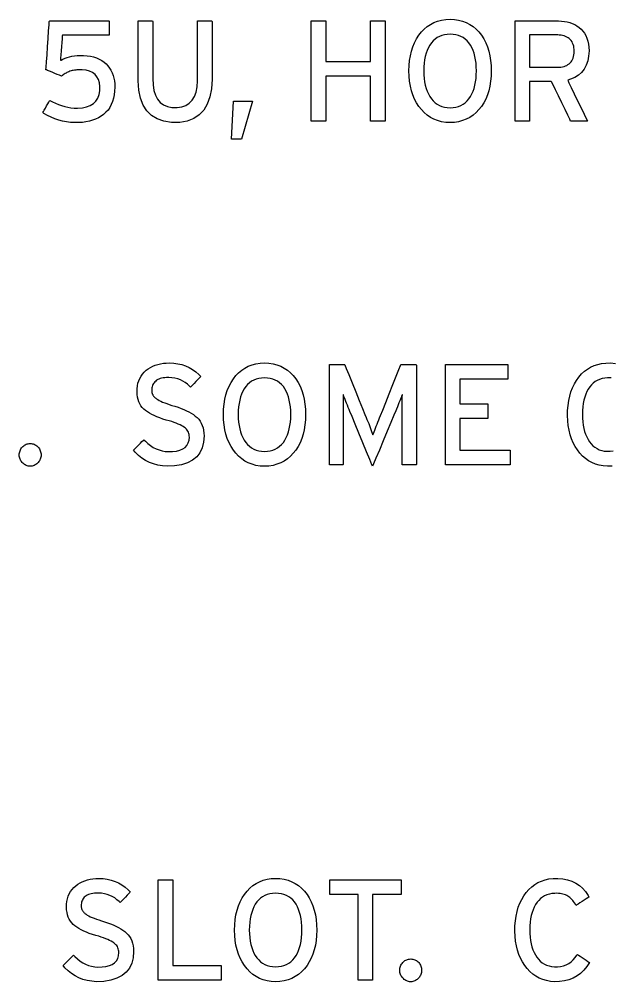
# Model space of a CAD drawing. Extents: x 1 to 47.7, y 0.2 to 35.
# Drawn here: x 7.375 to 8.923, y 24.496 to 27.017 of the extents above; entities that cross this region are included whole.
import ezdxf

# ---------------------------------------------------------------- set-up
doc = ezdxf.new("R2010")
doc.units = 0
doc.header["$MEASUREMENT"] = 0
doc.layers.add('8_0_____DWG', color=7, linetype='CONTINUOUS')

msp = doc.modelspace()

# ---------------------------------------------------------------- linework, layer by layer
at = {"layer": '8_0_____DWG'}
for points in [[(7.6247, 26.8391), (7.6243, 26.8286), (7.6232, 26.8187), (7.6213, 26.8095), (7.6188, 26.8009), (7.6155, 26.7929), (7.6116, 26.7856), (7.6069, 26.7789), (7.6015, 26.7729), (7.5955, 26.7675), (7.5889, 26.7627), (7.5819, 26.7585), (7.5744, 26.7549), (7.5665, 26.7519), (7.5581, 26.7495), (7.5492, 26.7477), (7.5399, 26.7465), (7.5301, 26.7459), (7.5196, 26.7458), (7.5089, 26.7465), (7.4984, 26.7478), (7.488, 26.7498), (7.4778, 26.7524), (7.4678, 26.7558), (7.458, 26.7598), (7.4484, 26.7644), (7.439, 26.7698), (7.4362, 26.7722), (7.4377, 26.7748), (7.44, 26.7789), (7.4429, 26.784), (7.446, 26.7895), (7.4491, 26.7949), (7.4517, 26.7995), (7.4536, 26.8028), (7.4544, 26.8042), (7.4614, 26.8004), (7.4694, 26.7965), (7.4774, 26.7932), (7.4855, 26.7903), (7.4936, 26.788), (7.5017, 26.7862), (7.5099, 26.7849), (7.5182, 26.7841), (7.5271, 26.7839), (7.5398, 26.7849), (7.551, 26.7872), (7.5606, 26.7909), (7.5687, 26.7959), (7.5753, 26.8023), (7.5802, 26.81), (7.5837, 26.8191), (7.5856, 26.8295), (7.5858, 26.8407), (7.5845, 26.8504), (7.5819, 26.8589), (7.578, 26.8661), (7.5729, 26.8722), (7.5664, 26.877), (7.5587, 26.8806), (7.5497, 26.883), (7.5394, 26.8841), (7.5324, 26.8842), (7.5289, 26.8841), (7.5256, 26.8839), (7.5223, 26.8836), (7.5191, 26.8831), (7.516, 26.8826), (7.513, 26.882), (7.5101, 26.8812), (7.5073, 26.8804), (7.5046, 26.8793), (7.502, 26.8782), (7.4995, 26.8769), (7.497, 26.8756), (7.4945, 26.8742), (7.4921, 26.8727), (7.4898, 26.8711), (7.4875, 26.8695), (7.4852, 26.8677), (7.4837, 26.8683), (7.4798, 26.8699), (7.4742, 26.8722), (7.4676, 26.8749), (7.4607, 26.8777), (7.4542, 26.8803), (7.4489, 26.8825), (7.4455, 26.8839), (7.4446, 26.8845), (7.4451, 26.891), (7.446, 26.9047), (7.4473, 26.9234), (7.4487, 26.9447), (7.4502, 26.9663), (7.4515, 26.9861), (7.4526, 27.0017), (7.4532, 27.0109), (7.4545, 27.0124), (7.4646, 27.0124), (7.4829, 27.0124), (7.5066, 27.0124), (7.5329, 27.0124), (7.559, 27.0124), (7.5823, 27.0124), (7.5998, 27.0124), (7.6089, 27.0124), (7.6095, 27.0118), (7.6095, 27.0089), (7.6095, 27.0041), (7.6095, 26.9983), (7.6095, 26.9919), (7.6095, 26.9858), (7.6095, 26.9805), (7.6095, 26.9767), (7.6095, 26.9751), (7.606, 26.975), (7.595, 26.975), (7.5785, 26.975), (7.5588, 26.975), (7.538, 26.975), (7.5183, 26.975), (7.5019, 26.975), (7.4909, 26.975), (7.4874, 26.975), (7.4871, 26.9721), (7.4866, 26.9653), (7.4859, 26.9558), (7.4851, 26.9449), (7.4843, 26.9335), (7.4835, 26.9231), (7.4829, 26.9147), (7.4825, 26.9094), (7.484, 26.9093), (7.489, 26.9121), (7.4944, 26.9145), (7.5002, 26.9165), (7.5062, 26.9182), (7.5126, 26.9196), (7.5193, 26.9207), (7.5264, 26.9214), (7.5338, 26.9218), (7.5427, 26.9218), (7.5521, 26.9211), (7.561, 26.9198), (7.5693, 26.9179), (7.5769, 26.9155), (7.5841, 26.9124), (7.5906, 26.9088), (7.5966, 26.9046), (7.602, 26.8998), (7.6068, 26.8945), (7.611, 26.8889), (7.6146, 26.8828), (7.6177, 26.8764), (7.6202, 26.8697), (7.6222, 26.8626), (7.6236, 26.8551), (7.6245, 26.8473)], [(7.8791, 26.8594), (7.8776, 26.8347), (7.8735, 26.8131), (7.8668, 26.7945), (7.8575, 26.7789), (7.8456, 26.7663), (7.8312, 26.7567), (7.8141, 26.7501), (7.7945, 26.7465), (7.7728, 26.7462), (7.753, 26.7493), (7.7357, 26.7554), (7.721, 26.7644), (7.7089, 26.7766), (7.6993, 26.7917), (7.6923, 26.8098), (7.6879, 26.8309), (7.686, 26.855), (7.6859, 26.8639), (7.6859, 26.8774), (7.6859, 26.8981), (7.6859, 26.9231), (7.6859, 26.9495), (7.6859, 26.9745), (7.6859, 26.9952), (7.6859, 27.0087), (7.686, 27.0124), (7.6879, 27.0124), (7.6921, 27.0124), (7.6978, 27.0124), (7.7043, 27.0124), (7.7108, 27.0124), (7.7167, 27.0124), (7.7213, 27.0124), (7.7237, 27.0124), (7.724, 27.0103), (7.724, 26.9986), (7.724, 26.9793), (7.724, 26.9551), (7.724, 26.9289), (7.724, 26.9035), (7.724, 26.8819), (7.724, 26.8668), (7.724, 26.8612), (7.7248, 26.8446), (7.7271, 26.83), (7.7311, 26.8175), (7.7366, 26.807), (7.7436, 26.7986), (7.7523, 26.7921), (7.7625, 26.7877), (7.7743, 26.7854), (7.7875, 26.7851), (7.7998, 26.787), (7.8106, 26.7909), (7.8197, 26.7967), (7.8272, 26.8045), (7.833, 26.8142), (7.8373, 26.826), (7.84, 26.8396), (7.841, 26.8553), (7.841, 26.8624), (7.841, 26.876), (7.841, 26.8969), (7.841, 26.9221), (7.841, 26.9488), (7.841, 26.9741), (7.841, 26.995), (7.841, 27.0086), (7.8411, 27.0124), (7.843, 27.0124), (7.8472, 27.0124), (7.8529, 27.0124), (7.8594, 27.0124), (7.8659, 27.0124), (7.8718, 27.0124), (7.8764, 27.0124), (7.8788, 27.0124), (7.8791, 27.0103), (7.8791, 26.9985), (7.8791, 26.9789), (7.8791, 26.9544), (7.8791, 26.9279), (7.8791, 26.9022), (7.8791, 26.8803), (7.8791, 26.8651)], [(8.6098, 26.8813), (8.6094, 26.8673), (8.6081, 26.854), (8.6061, 26.8414), (8.6033, 26.8294), (8.5997, 26.8182), (8.5954, 26.8076), (8.5903, 26.7977), (8.5844, 26.7884), (8.5776, 26.7798), (8.5703, 26.772), (8.5623, 26.7652), (8.5537, 26.7595), (8.5445, 26.7547), (8.5348, 26.751), (8.5245, 26.7482), (8.5135, 26.7465), (8.502, 26.7458), (8.4906, 26.7465), (8.4798, 26.7482), (8.4695, 26.751), (8.4599, 26.7547), (8.4509, 26.7595), (8.4425, 26.7652), (8.4346, 26.772), (8.4274, 26.7798), (8.4207, 26.7884), (8.4146, 26.7977), (8.4094, 26.8076), (8.4049, 26.8182), (8.4013, 26.8294), (8.3984, 26.8414), (8.3963, 26.854), (8.395, 26.8673), (8.3946, 26.8813), (8.395, 26.8952), (8.3963, 26.9086), (8.3984, 26.9212), (8.4013, 26.9332), (8.4049, 26.9445), (8.4094, 26.9552), (8.4146, 26.9652), (8.4207, 26.9746), (8.4274, 26.9833), (8.4346, 26.9909), (8.4425, 26.9976), (8.4509, 27.0032), (8.4599, 27.0079), (8.4695, 27.0116), (8.4798, 27.0142), (8.4906, 27.0159), (8.502, 27.0166), (8.5135, 27.0159), (8.5245, 27.0142), (8.5348, 27.0116), (8.5445, 27.0079), (8.5537, 27.0032), (8.5623, 26.9976), (8.5703, 26.9909), (8.5776, 26.9833), (8.5844, 26.9746), (8.5903, 26.9652), (8.5954, 26.9552), (8.5997, 26.9445), (8.6033, 26.9332), (8.6061, 26.9212), (8.6081, 26.9086), (8.6094, 26.8952)], [(8.8657, 26.9339), (8.8647, 26.92), (8.8623, 26.9074), (8.8584, 26.8961), (8.8531, 26.8862), (8.8464, 26.8775), (8.8382, 26.8702), (8.8286, 26.8642), (8.8175, 26.8595), (8.8099, 26.8567), (8.8132, 26.8501), (8.8192, 26.8375), (8.8272, 26.8211), (8.836, 26.8028), (8.8449, 26.7845), (8.8527, 26.7684), (8.8585, 26.7563), (8.8614, 26.7503), (8.8607, 26.75), (8.857, 26.75), (8.8512, 26.75), (8.8441, 26.75), (8.8365, 26.75), (8.8292, 26.75), (8.8231, 26.75), (8.819, 26.75), (8.8176, 26.75), (8.8154, 26.7545), (8.8102, 26.7653), (8.8029, 26.7804), (8.7944, 26.7978), (8.7858, 26.8157), (8.7778, 26.8321), (8.7715, 26.845), (8.7678, 26.8526), (8.7668, 26.8538), (8.7629, 26.8538), (8.756, 26.8538), (8.747, 26.8538), (8.7372, 26.8538), (8.7275, 26.8538), (8.719, 26.8538), (8.7128, 26.8538), (8.7099, 26.8538), (8.7098, 26.8512), (8.7098, 26.842), (8.7098, 26.8279), (8.7098, 26.8109), (8.7098, 26.7929), (8.7098, 26.7759), (8.7098, 26.7619), (8.7098, 26.7526), (8.7098, 26.75), (8.7079, 26.75), (8.7039, 26.75), (8.6984, 26.75), (8.6921, 26.75), (8.6856, 26.75), (8.6798, 26.75), (8.6753, 26.75), (8.6728, 26.75), (8.6725, 26.753), (8.6725, 26.7722), (8.6725, 26.8049), (8.6725, 26.8463), (8.6725, 26.8915), (8.6725, 26.9356), (8.6725, 26.9737), (8.6725, 27.0009), (8.6725, 27.0123), (8.676, 27.0124), (8.6864, 27.0124), (8.7019, 27.0124), (8.7203, 27.0124), (8.7396, 27.0124), (8.7576, 27.0124), (8.7724, 27.0124), (8.7817, 27.0124), (8.7861, 27.0124), (8.7939, 27.012), (8.8014, 27.0111), (8.8085, 27.0097), (8.8154, 27.0078), (8.8219, 27.0054), (8.8282, 27.0025), (8.8341, 26.9991), (8.8398, 26.9952), (8.8451, 26.9908), (8.8498, 26.9857), (8.854, 26.98), (8.8575, 26.9738), (8.8603, 26.967), (8.8626, 26.9596), (8.8642, 26.9516), (8.8653, 26.9431)], [(8.5711, 26.8813), (8.5708, 26.8916), (8.5701, 26.9014), (8.5689, 26.9106), (8.5672, 26.9193), (8.565, 26.9275), (8.5624, 26.9351), (8.5593, 26.9422), (8.5557, 26.9488), (8.5515, 26.9548), (8.547, 26.96), (8.5419, 26.9646), (8.5364, 26.9684), (8.5304, 26.9716), (8.524, 26.9741), (8.5171, 26.9759), (8.5098, 26.977), (8.502, 26.9774), (8.4944, 26.977), (8.4872, 26.9759), (8.4804, 26.9741), (8.4741, 26.9716), (8.4682, 26.9684), (8.4628, 26.9646), (8.4578, 26.96), (8.4532, 26.9548), (8.4491, 26.9488), (8.4454, 26.9422), (8.4422, 26.9351), (8.4395, 26.9275), (8.4373, 26.9193), (8.4355, 26.9106), (8.4343, 26.9014), (8.4336, 26.8916), (8.4333, 26.8813), (8.4336, 26.8711), (8.4343, 26.8614), (8.4355, 26.8523), (8.4373, 26.8437), (8.4395, 26.8356), (8.4422, 26.828), (8.4454, 26.821), (8.4491, 26.8144), (8.4532, 26.8083), (8.4578, 26.8029), (8.4628, 26.7981), (8.4682, 26.7941), (8.4741, 26.7908), (8.4804, 26.7882), (8.4872, 26.7864), (8.4944, 26.7853), (8.502, 26.7849), (8.5098, 26.7853), (8.5171, 26.7864), (8.524, 26.7882), (8.5304, 26.7908), (8.5364, 26.7941), (8.5419, 26.7981), (8.547, 26.8029), (8.5515, 26.8083), (8.5557, 26.8144), (8.5593, 26.821), (8.5624, 26.828), (8.565, 26.8356), (8.5672, 26.8437), (8.5689, 26.8523), (8.5701, 26.8614), (8.5708, 26.8711)], [(8.8272, 26.9328), (8.827, 26.9377), (8.8264, 26.9422), (8.8256, 26.9465), (8.8244, 26.9505), (8.8229, 26.9541), (8.8212, 26.9575), (8.8191, 26.9605), (8.8167, 26.9633), (8.8139, 26.9658), (8.8109, 26.9681), (8.8077, 26.9701), (8.8042, 26.9718), (8.8005, 26.9731), (8.7966, 26.9741), (8.7924, 26.9749), (8.788, 26.9753), (8.7839, 26.9754), (8.7802, 26.9754), (8.772, 26.9754), (8.7607, 26.9754), (8.7478, 26.9754), (8.7348, 26.9754), (8.7232, 26.9754), (8.7145, 26.9754), (8.7101, 26.9754), (8.7098, 26.9737), (8.7098, 26.9663), (8.7098, 26.9547), (8.7098, 26.9406), (8.7098, 26.9256), (8.7098, 26.9115), (8.7098, 26.8999), (8.7098, 26.8925), (8.7101, 26.8908), (8.7145, 26.8908), (8.7232, 26.8908), (8.7348, 26.8908), (8.7478, 26.8908), (8.7607, 26.8908), (8.772, 26.8908), (8.7802, 26.8908), (8.7839, 26.8908), (8.7879, 26.8909), (8.7922, 26.8913), (8.7964, 26.892), (8.8003, 26.893), (8.8039, 26.8942), (8.8074, 26.8958), (8.8106, 26.8977), (8.8136, 26.8999), (8.8163, 26.9023), (8.8188, 26.905), (8.821, 26.9081), (8.8228, 26.9114), (8.8243, 26.9151), (8.8255, 26.9191), (8.8264, 26.9233), (8.827, 26.9279)], [(7.8582, 25.9253), (7.8571, 25.9088), (7.8536, 25.8941), (7.8476, 25.8814), (7.8391, 25.8707), (7.8282, 25.8618), (7.8148, 25.8549), (7.799, 25.8499), (7.7807, 25.8469), (7.7616, 25.8459), (7.7491, 25.8469), (7.7372, 25.8489), (7.7259, 25.8519), (7.7152, 25.856), (7.7051, 25.8611), (7.6956, 25.8672), (7.6867, 25.8744), (7.6784, 25.8826), (7.6738, 25.8883), (7.6754, 25.89), (7.6785, 25.8931), (7.6826, 25.8971), (7.6872, 25.9017), (7.6917, 25.9062), (7.6958, 25.9103), (7.699, 25.9135), (7.7007, 25.9152), (7.7046, 25.9115), (7.7113, 25.9054), (7.7182, 25.9), (7.7253, 25.8954), (7.7327, 25.8916), (7.7404, 25.8886), (7.7484, 25.8864), (7.7566, 25.8849), (7.765, 25.8843), (7.7758, 25.8845), (7.7861, 25.8857), (7.795, 25.888), (7.8025, 25.8912), (7.8087, 25.8954), (7.8135, 25.9006), (7.8169, 25.9068), (7.819, 25.9139), (7.8198, 25.9221), (7.8196, 25.9257), (7.8192, 25.9289), (7.8184, 25.932), (7.8173, 25.9349), (7.8159, 25.9377), (7.8141, 25.9404), (7.812, 25.9429), (7.8097, 25.9453), (7.8069, 25.9476), (7.8036, 25.9498), (7.7999, 25.952), (7.7956, 25.9542), (7.7909, 25.9564), (7.7856, 25.9585), (7.7799, 25.9606), (7.7737, 25.9627), (7.767, 25.9648), (7.7593, 25.967), (7.7507, 25.9696), (7.7426, 25.9724), (7.735, 25.9753), (7.7279, 25.9784), (7.7214, 25.9816), (7.7154, 25.9849), (7.7099, 25.9884), (7.7049, 25.992), (7.7004, 25.9957), (7.6964, 25.9998), (7.6929, 26.0043), (7.69, 26.0093), (7.6875, 26.0148), (7.6856, 26.0207), (7.6842, 26.0271), (7.6832, 26.034), (7.6828, 26.0413), (7.683, 26.049), (7.6839, 26.0563), (7.6853, 26.0633), (7.6874, 26.0699), (7.6901, 26.0761), (7.6933, 26.0819), (7.6973, 26.0874), (7.7018, 26.0924), (7.7069, 26.0971), (7.7124, 26.1012), (7.7181, 26.1048), (7.7242, 26.1079), (7.7306, 26.1105), (7.7373, 26.1127), (7.7443, 26.1144), (7.7517, 26.1156), (7.7594, 26.1163), (7.7678, 26.1166), (7.779, 26.116), (7.7897, 26.1144), (7.7999, 26.112), (7.8097, 26.1087), (7.8191, 26.1045), (7.828, 26.0994), (7.8364, 26.0934), (7.8444, 26.0865), (7.8498, 26.0809), (7.8483, 26.0794), (7.8454, 26.0763), (7.8414, 26.0722), (7.8369, 26.0676), (7.8324, 26.0629), (7.8283, 26.0586), (7.825, 26.0552), (7.8232, 26.0533), (7.8204, 26.0557), (7.8149, 26.0607), (7.809, 26.0652), (7.8027, 26.0689), (7.7962, 26.0721), (7.7892, 26.0746), (7.782, 26.0764), (7.7743, 26.0776), (7.7664, 26.0781), (7.7604, 26.078), (7.7557, 26.0777), (7.7513, 26.0771), (7.7473, 26.0764), (7.7435, 26.0753), (7.7401, 26.0741), (7.737, 26.0727), (7.7342, 26.071), (7.7317, 26.0691), (7.7295, 26.0669), (7.7275, 26.0646), (7.7259, 26.0622), (7.7244, 26.0597), (7.7233, 26.0571), (7.7224, 26.0543), (7.7217, 26.0515), (7.7214, 26.0485), (7.7212, 26.0454), (7.7213, 26.0439), (7.7214, 26.0424), (7.7215, 26.041), (7.7218, 26.0396), (7.722, 26.0383), (7.7224, 26.037), (7.7228, 26.0358), (7.7233, 26.0346), (7.7239, 26.0335), (7.7245, 26.0322), (7.7252, 26.031), (7.7261, 26.0298), (7.7271, 26.0286), (7.7281, 26.0274), (7.7293, 26.0262), (7.7306, 26.0251), (7.7319, 26.0239), (7.734, 26.0224), (7.7372, 26.0204), (7.7409, 26.0183), (7.7452, 26.0162), (7.7499, 26.0141), (7.7552, 26.0119), (7.761, 26.0098), (7.7672, 26.0076), (7.774, 26.0054), (7.782, 26.003), (7.7902, 26.0003), (7.798, 25.9975), (7.8053, 25.9945), (7.8122, 25.9914), (7.8186, 25.9881), (7.8247, 25.9847), (7.8303, 25.9811), (7.8354, 25.9774), (7.8401, 25.9734), (7.8443, 25.969), (7.8479, 25.9641), (7.851, 25.9588), (7.8535, 25.953), (7.8555, 25.9468), (7.8569, 25.9401), (7.8578, 25.9329)], [(8.1241, 25.9813), (8.1236, 25.9673), (8.1223, 25.954), (8.1203, 25.9414), (8.1175, 25.9295), (8.114, 25.9182), (8.1096, 25.9076), (8.1045, 25.8977), (8.0986, 25.8884), (8.0919, 25.8798), (8.0845, 25.872), (8.0765, 25.8652), (8.0679, 25.8595), (8.0588, 25.8547), (8.049, 25.851), (8.0387, 25.8482), (8.0278, 25.8465), (8.0162, 25.8458), (8.0048, 25.8465), (7.994, 25.8482), (7.9838, 25.851), (7.9741, 25.8547), (7.9651, 25.8595), (7.9567, 25.8652), (7.9488, 25.872), (7.9416, 25.8798), (7.9349, 25.8884), (7.9288, 25.8977), (7.9236, 25.9076), (7.9191, 25.9182), (7.9155, 25.9295), (7.9126, 25.9414), (7.9105, 25.954), (7.9093, 25.9673), (7.9088, 25.9813), (7.9093, 25.9953), (7.9105, 26.0086), (7.9126, 26.0212), (7.9155, 26.0332), (7.9191, 26.0446), (7.9236, 26.0552), (7.9288, 26.0653), (7.9349, 26.0746), (7.9416, 26.0833), (7.9488, 26.0909), (7.9567, 26.0976), (7.9651, 26.1032), (7.9741, 26.1079), (7.9838, 26.1116), (7.994, 26.1142), (8.0048, 26.1159), (8.0162, 26.1166), (8.0278, 26.1159), (8.0387, 26.1142), (8.049, 26.1116), (8.0588, 26.1079), (8.0679, 26.1032), (8.0765, 26.0976), (8.0845, 26.0909), (8.0919, 26.0833), (8.0986, 26.0746), (8.1045, 26.0653), (8.1096, 26.0552), (8.114, 26.0446), (8.1175, 26.0332), (8.1203, 26.0212), (8.1223, 26.0086), (8.1236, 25.9953)], [(8.3766, 25.8499), (8.3766, 25.8549), (8.3766, 25.8682), (8.3766, 25.8875), (8.3766, 25.9101), (8.3766, 25.9337), (8.3766, 25.9558), (8.3766, 25.9739), (8.3766, 25.9857), (8.3766, 25.9902), (8.3766, 25.9966), (8.3766, 26.0027), (8.3767, 26.0085), (8.3767, 26.0139), (8.3768, 26.0191), (8.3769, 26.0239), (8.3771, 26.0285), (8.3772, 26.0327), (8.3767, 26.0333), (8.3753, 26.0296), (8.3738, 26.0256), (8.3721, 26.0214), (8.3703, 26.0168), (8.3684, 26.0119), (8.3663, 26.0067), (8.3641, 26.0013), (8.3618, 25.9955), (8.36, 25.9911), (8.3552, 25.9795), (8.3474, 25.9609), (8.3377, 25.9377), (8.3272, 25.9126), (8.317, 25.8883), (8.3082, 25.8673), (8.302, 25.8523), (8.2993, 25.8459), (8.2975, 25.85), (8.292, 25.8634), (8.2838, 25.8833), (8.2739, 25.9071), (8.2635, 25.9322), (8.2537, 25.956), (8.2455, 25.9759), (8.24, 25.9893), (8.2379, 25.9942), (8.2356, 26), (8.2334, 26.0055), (8.2314, 26.0108), (8.2294, 26.0157), (8.2276, 26.0204), (8.2258, 26.0247), (8.2242, 26.0288), (8.2228, 26.0325), (8.2219, 26.0336), (8.222, 26.0294), (8.2222, 26.025), (8.2223, 26.0202), (8.2224, 26.0151), (8.2225, 26.0097), (8.2225, 26.004), (8.2226, 25.998), (8.2226, 25.9916), (8.2226, 25.9871), (8.2226, 25.9772), (8.2226, 25.9603), (8.2226, 25.9388), (8.2226, 25.9154), (8.2226, 25.8923), (8.2226, 25.8721), (8.2226, 25.8572), (8.2226, 25.8501), (8.2218, 25.8499), (8.2188, 25.8499), (8.2141, 25.8499), (8.2084, 25.8499), (8.2023, 25.8499), (8.1964, 25.8499), (8.1915, 25.8499), (8.188, 25.8499), (8.1867, 25.8499), (8.1867, 25.8593), (8.1867, 25.8846), (8.1867, 25.9209), (8.1867, 25.9637), (8.1867, 26.0084), (8.1867, 26.0502), (8.1867, 26.0844), (8.1867, 26.1066), (8.1868, 26.1124), (8.1888, 26.1124), (8.193, 26.1124), (8.1987, 26.1124), (8.2053, 26.1124), (8.2119, 26.1124), (8.218, 26.1124), (8.2228, 26.1124), (8.2256, 26.1124), (8.2265, 26.1113), (8.2302, 26.1023), (8.2369, 26.0859), (8.2455, 26.0647), (8.2551, 26.0411), (8.2646, 26.0177), (8.273, 25.9969), (8.2794, 25.9813), (8.2827, 25.9732), (8.2846, 25.9687), (8.2869, 25.963), (8.2891, 25.9576), (8.2912, 25.9522), (8.2932, 25.947), (8.2951, 25.942), (8.2969, 25.9372), (8.2986, 25.9325), (8.3002, 25.928), (8.3017, 25.9314), (8.3033, 25.936), (8.3051, 25.9408), (8.3069, 25.9457), (8.3089, 25.9509), (8.311, 25.9562), (8.3131, 25.9617), (8.3154, 25.9674), (8.3175, 25.9726), (8.32, 25.9787), (8.3257, 25.9929), (8.3336, 26.0128), (8.3428, 26.0358), (8.3523, 26.0596), (8.361, 26.0815), (8.3681, 26.0992), (8.3724, 26.1101), (8.3735, 26.1124), (8.3759, 26.1124), (8.3804, 26.1124), (8.3865, 26.1124), (8.3933, 26.1124), (8.4001, 26.1124), (8.4062, 26.1124), (8.411, 26.1124), (8.4136, 26.1124), (8.4139, 26.1094), (8.4139, 26.0906), (8.4139, 26.0586), (8.4139, 26.0181), (8.4139, 25.9737), (8.4139, 25.93), (8.4139, 25.8918), (8.4139, 25.8637), (8.4139, 25.8504), (8.4131, 25.8499), (8.41, 25.8499), (8.4051, 25.8499), (8.3991, 25.8499), (8.3928, 25.8499), (8.3867, 25.8499), (8.3815, 25.8499), (8.3779, 25.8499)], [(8.0853, 25.9813), (8.085, 25.9916), (8.0843, 26.0014), (8.0831, 26.0106), (8.0814, 26.0193), (8.0793, 26.0275), (8.0766, 26.0351), (8.0735, 26.0423), (8.0699, 26.0488), (8.0658, 26.0548), (8.0612, 26.06), (8.0561, 26.0646), (8.0506, 26.0684), (8.0447, 26.0716), (8.0382, 26.0741), (8.0314, 26.0759), (8.024, 26.077), (8.0162, 26.0774), (8.0086, 26.077), (8.0014, 26.0759), (7.9947, 26.0741), (7.9883, 26.0716), (7.9824, 26.0684), (7.977, 26.0646), (7.972, 26.06), (7.9674, 26.0548), (7.9633, 26.0488), (7.9596, 26.0423), (7.9564, 26.0351), (7.9537, 26.0275), (7.9515, 26.0193), (7.9498, 26.0106), (7.9485, 26.0014), (7.9478, 25.9916), (7.9476, 25.9813), (7.9478, 25.9711), (7.9485, 25.9614), (7.9498, 25.9523), (7.9515, 25.9437), (7.9537, 25.9356), (7.9564, 25.928), (7.9596, 25.921), (7.9633, 25.9144), (7.9674, 25.9083), (7.972, 25.9029), (7.977, 25.8981), (7.9824, 25.8941), (7.9883, 25.8908), (7.9947, 25.8882), (8.0014, 25.8864), (8.0086, 25.8853), (8.0162, 25.8849), (8.024, 25.8853), (8.0314, 25.8864), (8.0382, 25.8882), (8.0447, 25.8908), (8.0506, 25.8941), (8.0561, 25.8981), (8.0612, 25.9029), (8.0658, 25.9083), (8.0699, 25.9144), (8.0735, 25.921), (8.0766, 25.928), (8.0793, 25.9356), (8.0814, 25.9437), (8.0831, 25.9523), (8.0843, 25.9614), (8.085, 25.9711)], [(7.4317, 25.8754), (7.4316, 25.8726), (7.4312, 25.8699), (7.4306, 25.8673), (7.4297, 25.8648), (7.4287, 25.8624), (7.4275, 25.8601), (7.426, 25.858), (7.4244, 25.8559), (7.4225, 25.8539), (7.4205, 25.8521), (7.4184, 25.8506), (7.4162, 25.8492), (7.4138, 25.8481), (7.4114, 25.8472), (7.4088, 25.8465), (7.406, 25.846), (7.4032, 25.8458), (7.4004, 25.846), (7.3978, 25.8465), (7.3952, 25.8472), (7.3928, 25.8481), (7.3905, 25.8492), (7.3883, 25.8506), (7.3862, 25.8521), (7.3842, 25.8539), (7.3823, 25.8559), (7.3805, 25.858), (7.379, 25.8601), (7.3776, 25.8624), (7.3766, 25.8648), (7.3757, 25.8673), (7.3751, 25.8699), (7.3748, 25.8726), (7.3746, 25.8754), (7.3748, 25.8784), (7.3751, 25.8812), (7.3757, 25.884), (7.3766, 25.8866), (7.3776, 25.8891), (7.379, 25.8914), (7.3805, 25.8937), (7.3823, 25.8958), (7.3842, 25.8978), (7.3862, 25.8995), (7.3883, 25.901), (7.3905, 25.9023), (7.3928, 25.9034), (7.3952, 25.9042), (7.3978, 25.9048), (7.4004, 25.9053), (7.4032, 25.9054), (7.406, 25.9053), (7.4088, 25.9048), (7.4114, 25.9042), (7.4138, 25.9034), (7.4162, 25.9023), (7.4184, 25.901), (7.4205, 25.8995), (7.4225, 25.8978), (7.4244, 25.8958), (7.426, 25.8937), (7.4275, 25.8914), (7.4287, 25.8891), (7.4297, 25.8866), (7.4306, 25.884), (7.4312, 25.8812), (7.4316, 25.8784)], [(7.6737, 24.5753), (7.6726, 24.5588), (7.6691, 24.5441), (7.6631, 24.5314), (7.6546, 24.5207), (7.6437, 24.5118), (7.6303, 24.5049), (7.6145, 24.4999), (7.5961, 24.4968), (7.5771, 24.4959), (7.5646, 24.4969), (7.5527, 24.4989), (7.5414, 24.5019), (7.5307, 24.506), (7.5206, 24.5111), (7.5111, 24.5172), (7.5022, 24.5244), (7.4939, 24.5326), (7.4892, 24.5383), (7.4909, 24.54), (7.494, 24.5431), (7.4981, 24.5471), (7.5026, 24.5517), (7.5072, 24.5562), (7.5113, 24.5603), (7.5145, 24.5635), (7.5162, 24.5652), (7.5201, 24.5615), (7.5267, 24.5554), (7.5336, 24.55), (7.5408, 24.5454), (7.5482, 24.5416), (7.5559, 24.5386), (7.5638, 24.5364), (7.572, 24.5349), (7.5805, 24.5342), (7.5913, 24.5345), (7.6015, 24.5357), (7.6104, 24.538), (7.618, 24.5412), (7.6241, 24.5454), (7.6289, 24.5506), (7.6324, 24.5568), (7.6345, 24.5639), (7.6353, 24.5721), (7.6351, 24.5757), (7.6346, 24.5789), (7.6339, 24.582), (7.6328, 24.5849), (7.6313, 24.5877), (7.6296, 24.5904), (7.6275, 24.5929), (7.6251, 24.5953), (7.6224, 24.5976), (7.6191, 24.5998), (7.6153, 24.602), (7.6111, 24.6042), (7.6063, 24.6064), (7.6011, 24.6085), (7.5954, 24.6106), (7.5892, 24.6127), (7.5825, 24.6148), (7.5748, 24.617), (7.5662, 24.6196), (7.558, 24.6224), (7.5505, 24.6253), (7.5434, 24.6284), (7.5369, 24.6316), (7.5308, 24.6349), (7.5253, 24.6384), (7.5203, 24.642), (7.5159, 24.6457), (7.5119, 24.6498), (7.5084, 24.6543), (7.5054, 24.6593), (7.503, 24.6648), (7.5011, 24.6707), (7.4996, 24.6771), (7.4987, 24.684), (7.4983, 24.6913), (7.4985, 24.699), (7.4993, 24.7063), (7.5008, 24.7133), (7.5028, 24.7199), (7.5055, 24.7261), (7.5088, 24.7319), (7.5127, 24.7374), (7.5173, 24.7424), (7.5224, 24.7471), (7.5278, 24.7512), (7.5336, 24.7548), (7.5396, 24.7579), (7.546, 24.7605), (7.5528, 24.7627), (7.5598, 24.7644), (7.5672, 24.7656), (7.5749, 24.7663), (7.5833, 24.7666), (7.5944, 24.766), (7.6051, 24.7644), (7.6154, 24.762), (7.6252, 24.7587), (7.6346, 24.7545), (7.6435, 24.7494), (7.6519, 24.7434), (7.6599, 24.7365), (7.6653, 24.7309), (7.6638, 24.7294), (7.6608, 24.7263), (7.6569, 24.7222), (7.6524, 24.7176), (7.6479, 24.7129), (7.6437, 24.7086), (7.6405, 24.7052), (7.6386, 24.7033), (7.6359, 24.7057), (7.6303, 24.7107), (7.6244, 24.7152), (7.6182, 24.7189), (7.6116, 24.7221), (7.6047, 24.7245), (7.5974, 24.7264), (7.5898, 24.7276), (7.5818, 24.7281), (7.5758, 24.728), (7.5712, 24.7277), (7.5668, 24.7271), (7.5627, 24.7264), (7.559, 24.7253), (7.5556, 24.7241), (7.5525, 24.7227), (7.5496, 24.721), (7.5472, 24.7191), (7.5449, 24.7169), (7.543, 24.7146), (7.5413, 24.7122), (7.5399, 24.7097), (7.5387, 24.7071), (7.5378, 24.7043), (7.5372, 24.7014), (7.5368, 24.6985), (7.5367, 24.6954), (7.5367, 24.6939), (7.5368, 24.6924), (7.537, 24.691), (7.5372, 24.6896), (7.5375, 24.6883), (7.5379, 24.687), (7.5383, 24.6858), (7.5388, 24.6846), (7.5393, 24.6835), (7.54, 24.6822), (7.5407, 24.681), (7.5416, 24.6798), (7.5425, 24.6786), (7.5436, 24.6774), (7.5448, 24.6762), (7.546, 24.6751), (7.5474, 24.6739), (7.5495, 24.6724), (7.5527, 24.6704), (7.5564, 24.6683), (7.5606, 24.6662), (7.5654, 24.6641), (7.5707, 24.6619), (7.5764, 24.6598), (7.5827, 24.6576), (7.5895, 24.6554), (7.5975, 24.653), (7.6057, 24.6503), (7.6134, 24.6475), (7.6208, 24.6445), (7.6276, 24.6414), (7.6341, 24.6381), (7.6401, 24.6347), (7.6457, 24.6311), (7.6509, 24.6274), (7.6556, 24.6234), (7.6598, 24.619), (7.6634, 24.6141), (7.6665, 24.6088), (7.669, 24.603), (7.671, 24.5968), (7.6724, 24.5901), (7.6733, 24.5829)], [(8.1532, 24.6313), (8.1528, 24.6173), (8.1515, 24.604), (8.1495, 24.5914), (8.1467, 24.5794), (8.1431, 24.5682), (8.1388, 24.5576), (8.1336, 24.5477), (8.1277, 24.5384), (8.121, 24.5298), (8.1136, 24.522), (8.1057, 24.5152), (8.0971, 24.5095), (8.0879, 24.5047), (8.0782, 24.501), (8.0678, 24.4982), (8.0569, 24.4965), (8.0454, 24.4958), (8.034, 24.4965), (8.0231, 24.4982), (8.0129, 24.501), (8.0033, 24.5047), (7.9943, 24.5095), (7.9858, 24.5152), (7.978, 24.522), (7.9708, 24.5298), (7.964, 24.5384), (7.958, 24.5477), (7.9527, 24.5576), (7.9483, 24.5682), (7.9446, 24.5794), (7.9418, 24.5914), (7.9397, 24.604), (7.9384, 24.6173), (7.9379, 24.6313), (7.9384, 24.6452), (7.9397, 24.6586), (7.9418, 24.6712), (7.9446, 24.6832), (7.9483, 24.6945), (7.9527, 24.7052), (7.958, 24.7152), (7.964, 24.7246), (7.9708, 24.7333), (7.978, 24.7409), (7.9858, 24.7476), (7.9943, 24.7532), (8.0033, 24.7579), (8.0129, 24.7616), (8.0231, 24.7642), (8.034, 24.7659), (8.0454, 24.7666), (8.0569, 24.7659), (8.0678, 24.7642), (8.0782, 24.7616), (8.0879, 24.7579), (8.0971, 24.7532), (8.1057, 24.7476), (8.1136, 24.7409), (8.121, 24.7333), (8.1277, 24.7246), (8.1336, 24.7152), (8.1388, 24.7052), (8.1431, 24.6945), (8.1467, 24.6832), (8.1495, 24.6712), (8.1515, 24.6586), (8.1528, 24.6452)], [(8.8666, 24.546), (8.8598, 24.5353), (8.8521, 24.5259), (8.8436, 24.5178), (8.8343, 24.511), (8.8242, 24.5054), (8.8132, 24.5011), (8.8015, 24.498), (8.7889, 24.4963), (8.7761, 24.4959), (8.7652, 24.4968), (8.7547, 24.4987), (8.7449, 24.5016), (8.7356, 24.5054), (8.7269, 24.5101), (8.7188, 24.5159), (8.7112, 24.5225), (8.7042, 24.5302), (8.6976, 24.5386), (8.6918, 24.5476), (8.6866, 24.5572), (8.6822, 24.5675), (8.6786, 24.5784), (8.6757, 24.59), (8.6736, 24.6022), (8.6723, 24.615), (8.6717, 24.6285), (8.6719, 24.6422), (8.673, 24.6553), (8.6748, 24.6678), (8.6774, 24.6797), (8.6807, 24.6909), (8.6848, 24.7015), (8.6896, 24.7115), (8.6952, 24.7209), (8.7015, 24.7296), (8.7083, 24.7375), (8.7157, 24.7444), (8.7236, 24.7505), (8.7321, 24.7555), (8.7411, 24.7596), (8.7507, 24.7628), (8.7609, 24.765), (8.7717, 24.7663), (8.7838, 24.7665), (8.7971, 24.7654), (8.8094, 24.7629), (8.8207, 24.7593), (8.8311, 24.7543), (8.8406, 24.7481), (8.8491, 24.7407), (8.8566, 24.732), (8.8632, 24.722), (8.8651, 24.7173), (8.8626, 24.7157), (8.8584, 24.713), (8.8531, 24.7096), (8.8474, 24.7059), (8.8418, 24.7022), (8.8369, 24.6991), (8.8334, 24.6969), (8.8319, 24.6959), (8.83, 24.699), (8.8277, 24.7024), (8.8254, 24.7056), (8.8231, 24.7085), (8.8206, 24.7113), (8.8182, 24.7138), (8.8156, 24.7162), (8.813, 24.7183), (8.8103, 24.7201), (8.8074, 24.7217), (8.8042, 24.7231), (8.8009, 24.7243), (8.7974, 24.7253), (8.7938, 24.7261), (8.7899, 24.7268), (8.7859, 24.7272), (8.7817, 24.7274), (8.7761, 24.7273), (8.7688, 24.7267), (8.762, 24.7253), (8.7556, 24.7234), (8.7496, 24.7208), (8.744, 24.7175), (8.7389, 24.7136), (8.7342, 24.709), (8.7299, 24.7038), (8.7259, 24.6979), (8.7224, 24.6914), (8.7193, 24.6844), (8.7167, 24.6769), (8.7146, 24.669), (8.713, 24.6605), (8.7118, 24.6515), (8.711, 24.642), (8.7108, 24.632), (8.711, 24.622), (8.7116, 24.6125), (8.7128, 24.6036), (8.7144, 24.5951), (8.7164, 24.5871), (8.719, 24.5797), (8.722, 24.5727), (8.7254, 24.5662), (8.7293, 24.5602), (8.7336, 24.5546), (8.7382, 24.5497), (8.7433, 24.5455), (8.7488, 24.5421), (8.7548, 24.5393), (8.7611, 24.5372), (8.7679, 24.5358), (8.7751, 24.535), (8.7831, 24.535), (8.7914, 24.5359), (8.7991, 24.5376), (8.8062, 24.5401), (8.8128, 24.5435), (8.8189, 24.5478), (8.8244, 24.5529), (8.8295, 24.559), (8.8339, 24.5658), (8.8357, 24.5674), (8.8383, 24.5656), (8.8424, 24.5627), (8.8474, 24.5592), (8.8528, 24.5555), (8.858, 24.5519), (8.8624, 24.5489), (8.8655, 24.5467)], [(8.1144, 24.6313), (8.1142, 24.6416), (8.1135, 24.6514), (8.1123, 24.6606), (8.1106, 24.6693), (8.1084, 24.6775), (8.1058, 24.6851), (8.1026, 24.6922), (8.099, 24.6988), (8.0949, 24.7048), (8.0903, 24.71), (8.0853, 24.7146), (8.0798, 24.7184), (8.0738, 24.7216), (8.0674, 24.7241), (8.0605, 24.7259), (8.0532, 24.727), (8.0454, 24.7274), (8.0378, 24.727), (8.0306, 24.7259), (8.0238, 24.7241), (8.0175, 24.7216), (8.0116, 24.7184), (8.0062, 24.7146), (8.0012, 24.71), (7.9966, 24.7048), (7.9924, 24.6988), (7.9888, 24.6922), (7.9856, 24.6851), (7.9829, 24.6775), (7.9806, 24.6693), (7.9789, 24.6606), (7.9777, 24.6514), (7.977, 24.6416), (7.9767, 24.6313), (7.977, 24.6211), (7.9777, 24.6114), (7.9789, 24.6023), (7.9806, 24.5937), (7.9829, 24.5856), (7.9856, 24.578), (7.9888, 24.571), (7.9924, 24.5644), (7.9966, 24.5583), (8.0012, 24.5529), (8.0062, 24.5481), (8.0116, 24.5441), (8.0175, 24.5408), (8.0238, 24.5382), (8.0306, 24.5364), (8.0378, 24.5353), (8.0454, 24.5349), (8.0532, 24.5353), (8.0605, 24.5364), (8.0674, 24.5382), (8.0738, 24.5408), (8.0798, 24.5441), (8.0853, 24.5481), (8.0903, 24.5529), (8.0949, 24.5583), (8.099, 24.5644), (8.1026, 24.571), (8.1058, 24.578), (8.1084, 24.5856), (8.1106, 24.5937), (8.1123, 24.6023), (8.1135, 24.6114), (8.1142, 24.6211)], [(8.4275, 24.5254), (8.4273, 24.5226), (8.4269, 24.5199), (8.4263, 24.5173), (8.4255, 24.5148), (8.4245, 24.5124), (8.4232, 24.5101), (8.4218, 24.508), (8.4201, 24.5059), (8.4183, 24.5039), (8.4163, 24.5021), (8.4142, 24.5006), (8.4119, 24.4992), (8.4096, 24.4981), (8.4071, 24.4972), (8.4045, 24.4965), (8.4018, 24.496), (8.399, 24.4958), (8.3962, 24.496), (8.3935, 24.4965), (8.391, 24.4972), (8.3886, 24.4981), (8.3863, 24.4992), (8.3841, 24.5006), (8.382, 24.5021), (8.38, 24.5039), (8.3781, 24.5059), (8.3763, 24.508), (8.3747, 24.5101), (8.3734, 24.5124), (8.3723, 24.5148), (8.3715, 24.5173), (8.3709, 24.5199), (8.3705, 24.5226), (8.3704, 24.5254), (8.3705, 24.5284), (8.3709, 24.5312), (8.3715, 24.534), (8.3723, 24.5366), (8.3734, 24.539), (8.3747, 24.5414), (8.3763, 24.5437), (8.3781, 24.5458), (8.38, 24.5478), (8.382, 24.5495), (8.3841, 24.551), (8.3863, 24.5523), (8.3886, 24.5534), (8.391, 24.5542), (8.3935, 24.5548), (8.3962, 24.5553), (8.399, 24.5554), (8.4018, 24.5553), (8.4045, 24.5548), (8.4071, 24.5542), (8.4096, 24.5534), (8.4119, 24.5523), (8.4142, 24.551), (8.4163, 24.5495), (8.4183, 24.5478), (8.4201, 24.5458), (8.4218, 24.5437), (8.4232, 24.5414), (8.4245, 24.539), (8.4255, 24.5366), (8.4263, 24.534), (8.4269, 24.5312), (8.4273, 24.5284)]]:
    msp.add_lwpolyline(points, close=True, dxfattribs=at)
for points in [[(8.294, 26.75), (8.294, 26.8677), (8.177, 26.8677), (8.177, 26.75), (8.1389, 26.75), (8.1389, 27.0124), (8.177, 27.0124), (8.177, 26.9062), (8.294, 26.9062), (8.294, 27.0124), (8.3321, 27.0124), (8.3321, 26.75), (8.294, 26.75)], [(7.9565, 26.7028), (7.93, 26.7028), (7.9355, 26.802), (7.9847, 26.802), (7.9565, 26.7028)], [(8.9267, 25.8463), (8.914, 25.8459), (8.903, 25.8468), (8.8926, 25.8487), (8.8827, 25.8516), (8.8734, 25.8554), (8.8647, 25.8601), (8.8566, 25.8659), (8.849, 25.8725), (8.842, 25.8802), (8.8355, 25.8886), (8.8296, 25.8976), (8.8245, 25.9072), (8.8201, 25.9175), (8.8164, 25.9284), (8.8136, 25.94), (8.8115, 25.9522), (8.8101, 25.965), (8.8095, 25.9785), (8.8098, 25.9922), (8.8108, 26.0053), (8.8126, 26.0178), (8.8152, 26.0297), (8.8185, 26.0409), (8.8226, 26.0515), (8.8274, 26.0615), (8.833, 26.0709), (8.8394, 26.0796), (8.8461, 26.0875), (8.8535, 26.0945), (8.8614, 26.1005), (8.8699, 26.1055), (8.8789, 26.1096), (8.8886, 26.1128), (8.8987, 26.115), (8.9095, 26.1163), (8.9216, 26.1165), (8.9349, 26.1154)], [(8.4898, 25.85), (8.4898, 26.1124), (8.6535, 26.1124), (8.6535, 26.0743), (8.5278, 26.0743), (8.5278, 26.0091), (8.6008, 26.0091), (8.6008, 25.971), (8.5278, 25.971), (8.5278, 25.8881), (8.659, 25.8881), (8.659, 25.85), (8.4898, 25.85)], [(8.9238, 26.0772), (8.9196, 26.0774), (8.9139, 26.0773), (8.9067, 26.0767), (8.8998, 26.0753), (8.8934, 26.0734), (8.8874, 26.0708), (8.8819, 26.0675), (8.8767, 26.0636), (8.872, 26.059), (8.8677, 26.0538), (8.8638, 26.0479), (8.8602, 26.0414), (8.8572, 26.0344), (8.8546, 26.027), (8.8525, 26.019), (8.8508, 26.0105), (8.8496, 26.0015), (8.8489, 25.992), (8.8486, 25.982), (8.8488, 25.972), (8.8495, 25.9625), (8.8506, 25.9536), (8.8522, 25.9451), (8.8543, 25.9371), (8.8568, 25.9297), (8.8598, 25.9227), (8.8633, 25.9162), (8.8672, 25.9102), (8.8714, 25.9046), (8.8761, 25.8997), (8.8811, 25.8955), (8.8867, 25.8921), (8.8926, 25.8893), (8.899, 25.8872), (8.9057, 25.8858), (8.9129, 25.885), (8.921, 25.885), (8.9292, 25.8859)], [(7.7382, 24.5), (7.7382, 24.7624), (7.7762, 24.7624), (7.7762, 24.5384), (7.903, 24.5384), (7.903, 24.5), (7.7382, 24.5)], [(8.2995, 24.7239), (8.2995, 24.5), (8.2615, 24.5), (8.2615, 24.7239), (8.1873, 24.7239), (8.1873, 24.7624), (8.3738, 24.7624), (8.3738, 24.7239), (8.2995, 24.7239)]]:
    msp.add_lwpolyline(points, dxfattribs=at)

doc.saveas('drawing.dxf')
